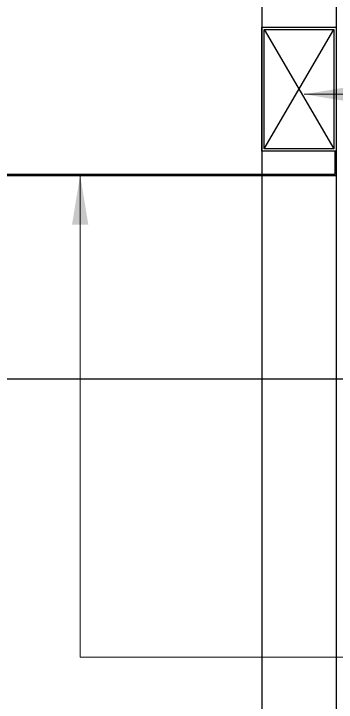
# Model space of a CAD drawing. Header units: millimetres. Extents: x 909 to 159266, y 137 to 21462.
# Drawn here: x 129064 to 129389, y 14439 to 15134 of the extents above; entities that cross this region are included whole.
import ezdxf

# ---------------------------------------------------------------- set-up
doc = ezdxf.new("R2010")
doc.units = ezdxf.units.MM
doc.header["$LTSCALE"] = 50
doc.header["$MEASUREMENT"] = 0
doc.layers.add('OHD Frame', color=2, linetype='Continuous')
doc.layers.add('주단면도-1$0$A-30', color=30, linetype='Continuous')
doc.layers.add('주단면도-1$0$A-ELEV-LIN2', color=7, linetype='Continuous', lineweight=25)
doc.styles.get("Standard").update_dxf_attribs({"font": 'NanumGothicBold.ttf'})
doc.dimstyles.new('ISO-25', dxfattribs={"dimtxt": 2.5, "dimasz": 2.5, "dimexe": 1.25, "dimexo": 0.625, "dimtad": 1, "dimtxsty": 'Standard', "dimcen": 2.5, "dimadec": 0, "dimazin": 0, "dimtfac": 1, "dimtmove": 0, "dimatfit": 3, "dimfxl": 1, "dimarcsym": 0})

# ---------------------------------------------------------------- blocks, each defined once
blk = doc.blocks.new('프레임125X75X2.3T')
at = {"color": 1}
for p, q in [((187297.8229255066, -254578.1941907376, 4.096512934743002e-07), (187368.2229255066, -254457.7941907376, 4.096512934743002e-07)), ((187297.8229255066, -254457.7941907376, 4.096512934743002e-07), (187368.2229255066, -254578.1941907376, 4.096512934743002e-07))]:
    blk.add_line(p, q, dxfattribs=at)
at = {"layer": 'OHD Frame', "elevation": 4.096512934743002e-07}
for points in [[(187370.5229255066, -254455.4941907376), (187370.5229255066, -254580.4941907376), (187295.5229255066, -254580.4941907376), (187295.5229255066, -254455.4941907376)], [(187368.2229255066, -254457.7941907376), (187368.2229255066, -254578.1941907376), (187297.8229255066, -254578.1941907376), (187297.8229255066, -254457.7941907376)]]:
    blk.add_lwpolyline(points, close=True, dxfattribs=at)
blk = doc.blocks.new('주단면도-1$0$1231231231')
at = {"layer": 'OHD Frame'}
for p, q in [((745.5000011670636, 3320.615420876537), (745.4999844032573, -5220.384579124395)), ((820.500001159613, 3320.615420876537), (820.4999843958067, -5220.384579124395))]:
    blk.add_line(p, q, dxfattribs=at)
at = {"layer": '주단면도-1$0$A-30', "ltscale": 3}
for p, q in [((819.3000011142576, -720.3845793656074), (819.3000011142576, -744.1845793656539)), ((820.500001114211, -720.3845793656074), (820.500001114211, -745.3845793656074)), ((819.3000011142576, -744.1845793656539), (-255.7000000259723, -744.1845793656539)), ((820.500001114211, -745.3845793656074), (-255.7000000259723, -745.3845793656074))]:
    blk.add_line(p, q, dxfattribs=at)
blk.add_blockref('프레임125X75X2.3T', (-186550.0229243924, 253860.109611372, -4.096995685419865e-07))

msp = doc.modelspace()

# ---------------------------------------------------------------- linework, layer by layer
msp.add_lwpolyline([(127830.0421203909, 15327.23480258109), (129759.4449822721, 15327.23480258109), (129759.4449822721, 14765.60004493473), (127830.0421203909, 14765.60004493473)], close=True)
at = {"layer": '주단면도-1$0$A-ELEV-LIN2'}
msp.add_line((129314.1826144735, 20145.84482950142), (129314.1826144735, 10495.84482950189), dxfattribs=at)

# ---------------------------------------------------------------- block references
msp.add_blockref('주단면도-1$0$1231231231', (128568.6826145016, 15716.22940862605))

# ---------------------------------------------------------------- leaders
for points in [[(129356.8325576587, 15053.1293300448), (130280.611523754, 15053.1293300448)], [(129130.6513611767, 14971.56444143802), (129130.6513611767, 14484.9545783598), (130280.611523754, 14484.9545783598)]]:
    msp.add_leader(points, dimstyle='ISO-25', override={"dimasz": 50, "dimtad": 0, "dimclrd": 1, "dimlwd": 9})

doc.saveas('drawing.dxf')
